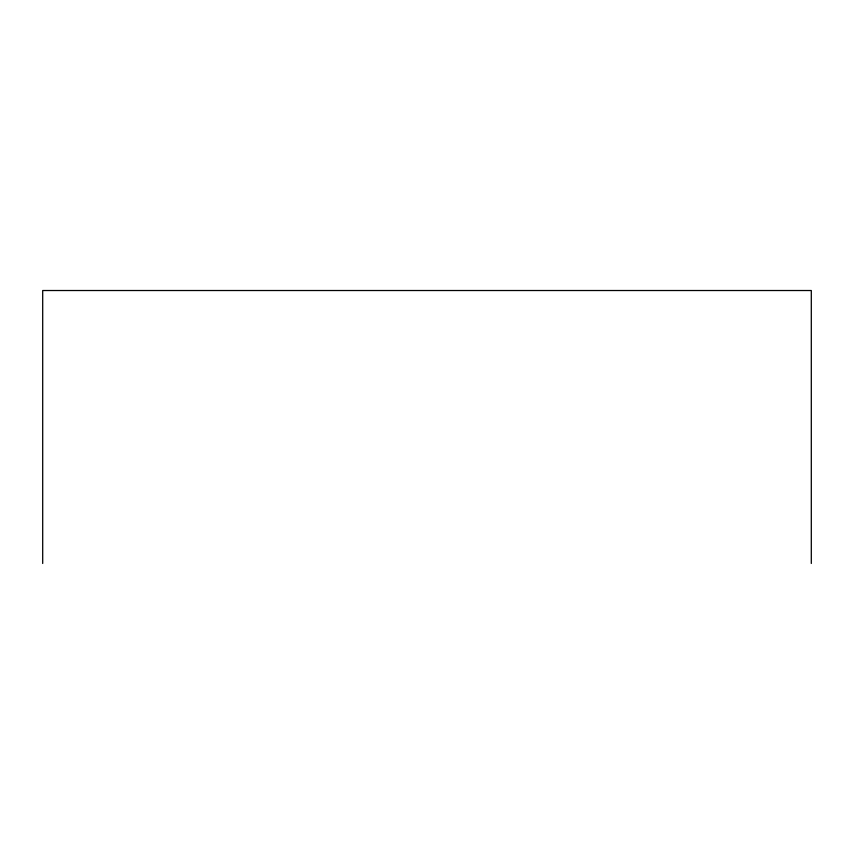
<?xml version="1.0" encoding="UTF-8"?>
<svg xmlns="http://www.w3.org/2000/svg" width="854" height="854" viewBox="0 0 854 854"><rect width="100%" height="100%" fill="white"/><g stroke="black" fill="none" stroke-linecap="round" stroke-linejoin="round"><path stroke-width="1.28" d="M811.3 563.48L811.3 290.52L42.7 290.52L42.7 563.48"/></g></svg>
